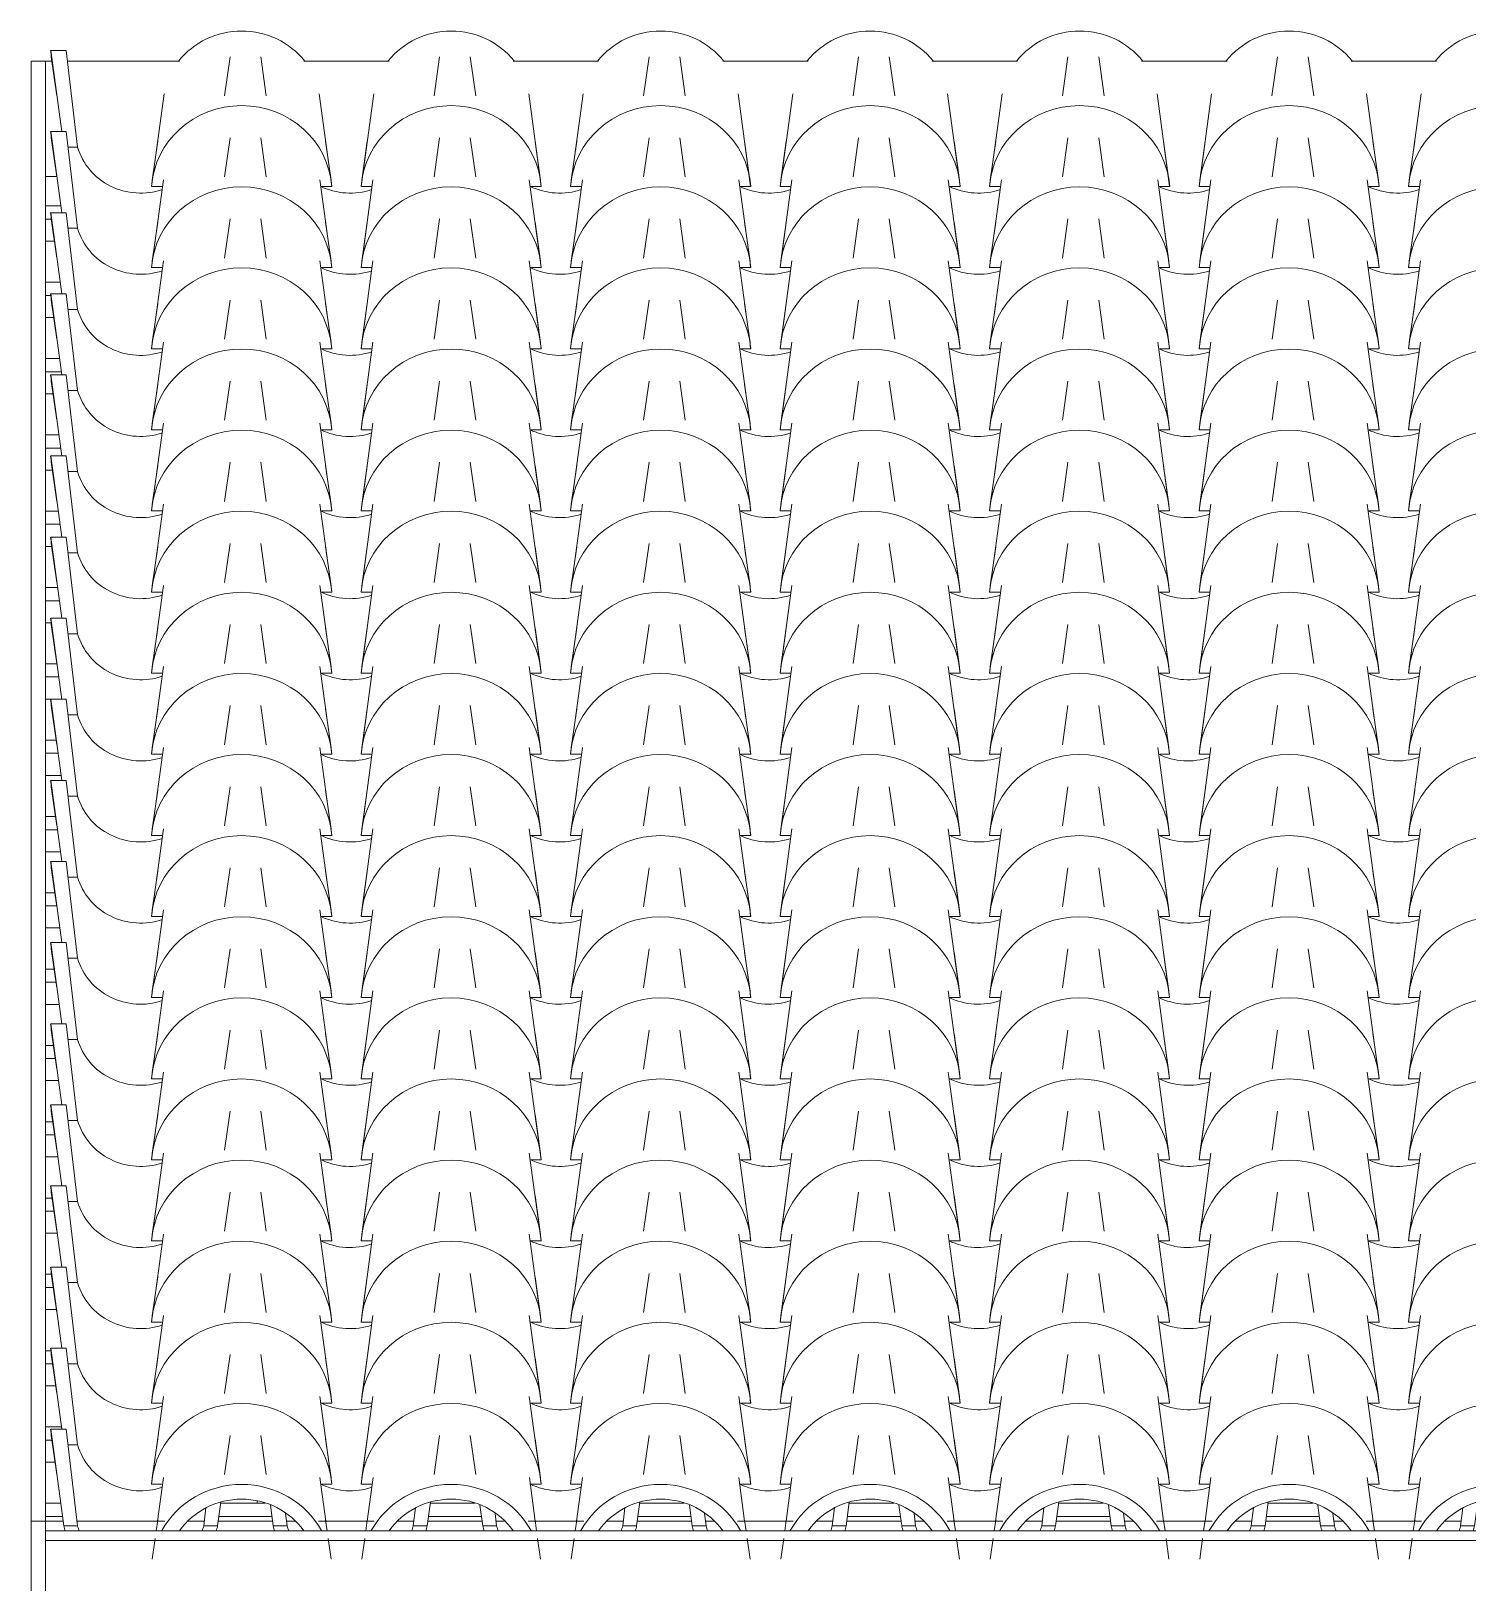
# Model space of a CAD drawing. Header units: millimetres. Extents: x -23755 to 62003, y -3000 to 6760.
# Drawn here: x 26738 to 28609, y 3703 to 5725 of the extents above; entities that cross this region are included whole.
import ezdxf

# ---------------------------------------------------------------- set-up
doc = ezdxf.new("R2010")
doc.units = ezdxf.units.MM
for name, color, linetype, lineweight in [('A-GLAZ-CURT', 52, 'Continuous', 9), ('A-GLAZ-CWMG', 51, 'Continuous', 9), ('A-ROOF-OTLN', 132, 'Continuous', 9), ('A-ROOF-PATT', 132, 'Continuous', 9)]:
    doc.layers.add(name, color=color, linetype=linetype, lineweight=lineweight)

# ---------------------------------------------------------------- blocks, each defined once
blk = doc.blocks.new('Rectangular Mullion - Ripa-V268-FACHADA FRONTAL')
at = {"layer": 'A-GLAZ-CWMG'}
for p, q in [((-8235.8, 3806.8), (-8255.4, 3806.8)), ((-7969.3, 3806.8), (-8027.4, 3806.8)), ((-7696.5, 3806.8), (-7754.6, 3806.8)), ((-7423.7, 3806.8), (-7481.7, 3806.8)), ((-7150.9, 3806.8), (-7208.9, 3806.8)), ((-6878.1, 3806.8), (-6936.1, 3806.8)), ((-6605.2, 3806.8), (-6663.3, 3806.8)), ((-8233.4, 3789.5), (-8255.4, 3789.5)), ((-7960.6, 3789.5), (-8029.7, 3789.5)), ((-7687.8, 3789.5), (-7756.9, 3789.5)), ((-7415, 3789.5), (-7484.1, 3789.5)), ((-7142.2, 3789.5), (-7211.2, 3789.5)), ((-6869.3, 3789.5), (-6938.4, 3789.5)), ((-6596.5, 3789.5), (-6665.6, 3789.5))]:
    blk.add_line(p, q, dxfattribs=at)
blk = doc.blocks.new('Rectangular Mullion - Ripa-V269-FACHADA FRONTAL')
at = {"layer": 'A-GLAZ-CWMG'}
for p, q in [((-8234.9, 3906.2), (-8255.4, 3906.2)), ((-8246.9, 3889), (-8255.4, 3889)), ((-8243, 3860.2), (-8255.4, 3860.2))]:
    blk.add_line(p, q, dxfattribs=at)
blk = doc.blocks.new('Rectangular Mullion - Ripa-V270-FACHADA FRONTAL')
at = {"layer": 'A-GLAZ-CWMG'}
for p, q in [((-8248.4, 4005.6), (-8255.4, 4005.6)), ((-8246.1, 3988.4), (-8255.4, 3988.4)), ((-8242.2, 3959.7), (-8255.4, 3959.7))]:
    blk.add_line(p, q, dxfattribs=at)
blk = doc.blocks.new('Rectangular Mullion - Ripa-V271-FACHADA FRONTAL')
at = {"layer": 'A-GLAZ-CWMG'}
for p, q in [((-8247.5, 4105.1), (-8255.4, 4105.1)), ((-8245.2, 4087.8), (-8255.4, 4087.8)), ((-8241.3, 4059.1), (-8255.4, 4059.1))]:
    blk.add_line(p, q, dxfattribs=at)
blk = doc.blocks.new('Rectangular Mullion - Ripa-V272-FACHADA FRONTAL')
at = {"layer": 'A-GLAZ-CWMG'}
for p, q in [((-8246.7, 4204.5), (-8255.4, 4204.5)), ((-8244.4, 4187.3), (-8255.4, 4187.3)), ((-8240.5, 4158.5), (-8255.4, 4158.5))]:
    blk.add_line(p, q, dxfattribs=at)
blk = doc.blocks.new('Rectangular Mullion - Ripa-V273-FACHADA FRONTAL')
at = {"layer": 'A-GLAZ-CWMG'}
for p, q in [((-8245.9, 4303.9), (-8255.4, 4303.9)), ((-8244.1, 4286.7), (-8255.4, 4286.7)), ((-8239.6, 4258), (-8255.4, 4258))]:
    blk.add_line(p, q, dxfattribs=at)
blk = doc.blocks.new('Rectangular Mullion - Ripa-V274-FACHADA FRONTAL')
at = {"layer": 'A-GLAZ-CWMG'}
for p, q in [((-8245, 4403.4), (-8255.4, 4403.4)), ((-8242.7, 4386.1), (-8255.4, 4386.1)), ((-8238.8, 4357.4), (-8255.4, 4357.4))]:
    blk.add_line(p, q, dxfattribs=at)
blk = doc.blocks.new('Rectangular Mullion - Ripa-V275-FACHADA FRONTAL')
at = {"layer": 'A-GLAZ-CWMG'}
for p, q in [((-8244.2, 4502.8), (-8255.4, 4502.8)), ((-8241.8, 4485.6), (-8255.4, 4485.6)), ((-8237.9, 4456.8), (-8255.4, 4456.8))]:
    blk.add_line(p, q, dxfattribs=at)
blk = doc.blocks.new('Rectangular Mullion - Ripa-V276-FACHADA FRONTAL')
at = {"layer": 'A-GLAZ-CWMG'}
for p, q in [((-8243.3, 4602.2), (-8255.4, 4602.2)), ((-8241, 4585), (-8255.4, 4585)), ((-8237.1, 4556.3), (-8255.4, 4556.3))]:
    blk.add_line(p, q, dxfattribs=at)
blk = doc.blocks.new('Rectangular Mullion - Ripa-V277-FACHADA FRONTAL')
at = {"layer": 'A-GLAZ-CWMG'}
for p, q in [((-8242.5, 4701.7), (-8255.4, 4701.7)), ((-8240.1, 4684.4), (-8255.4, 4684.4)), ((-8236.3, 4655.7), (-8255.4, 4655.7))]:
    blk.add_line(p, q, dxfattribs=at)
blk = doc.blocks.new('Rectangular Mullion - Ripa-V278-FACHADA FRONTAL')
at = {"layer": 'A-GLAZ-CWMG'}
for p, q in [((-8241.6, 4801.1), (-8255.4, 4801.1)), ((-8239.3, 4783.9), (-8255.4, 4783.9)), ((-8235.4, 4755.1), (-8255.4, 4755.1))]:
    blk.add_line(p, q, dxfattribs=at)
blk = doc.blocks.new('Rectangular Mullion - Ripa-V279-FACHADA FRONTAL')
at = {"layer": 'A-GLAZ-CWMG'}
for p, q in [((-8240.8, 4900.5), (-8255.4, 4900.5)), ((-8238.5, 4883.3), (-8255.4, 4883.3)), ((-8234.6, 4854.6), (-8255.4, 4854.6))]:
    blk.add_line(p, q, dxfattribs=at)
blk = doc.blocks.new('Rectangular Mullion - Ripa-V280-FACHADA FRONTAL')
at = {"layer": 'A-GLAZ-CWMG'}
for p, q in [((-8239.9, 5000), (-8255.4, 5000)), ((-8237.6, 4982.7), (-8255.4, 4982.7)), ((-8248, 4954), (-8255.4, 4954))]:
    blk.add_line(p, q, dxfattribs=at)
blk = doc.blocks.new('Rectangular Mullion - Ripa-V281-FACHADA FRONTAL')
at = {"layer": 'A-GLAZ-CWMG'}
for p, q in [((-8239.1, 5099.4), (-8255.4, 5099.4)), ((-8236.8, 5082.2), (-8255.4, 5082.2)), ((-8247.2, 5053.4), (-8255.4, 5053.4))]:
    blk.add_line(p, q, dxfattribs=at)
blk = doc.blocks.new('Rectangular Mullion - Ripa-V282-FACHADA FRONTAL')
at = {"layer": 'A-GLAZ-CWMG'}
for p, q in [((-8238.3, 5198.8), (-8255.4, 5198.8)), ((-8235.9, 5181.6), (-8255.4, 5181.6)), ((-8246.3, 5152.9), (-8255.4, 5152.9))]:
    blk.add_line(p, q, dxfattribs=at)
blk = doc.blocks.new('Rectangular Mullion - Ripa-V283-FACHADA FRONTAL')
at = {"layer": 'A-GLAZ-CWMG'}
for p, q in [((-8237.4, 5298.3), (-8255.4, 5298.3)), ((-8235.1, 5281), (-8255.4, 5281)), ((-8245.5, 5252.3), (-8255.4, 5252.3))]:
    blk.add_line(p, q, dxfattribs=at)
blk = doc.blocks.new('Rectangular Mullion - Ripa-V284-FACHADA FRONTAL')
at = {"layer": 'A-GLAZ-CWMG'}
for p, q in [((-8236.6, 5397.7), (-8255.4, 5397.7)), ((-8248.5, 5380.5), (-8255.4, 5380.5)), ((-8244.7, 5351.7), (-8255.4, 5351.7))]:
    blk.add_line(p, q, dxfattribs=at)
blk = doc.blocks.new('Rectangular Mullion - Ripa-V285-FACHADA FRONTAL')
at = {"layer": 'A-GLAZ-CWMG'}
for p, q in [((-8235.7, 5497.1), (-8255.4, 5497.1)), ((-8247.7, 5479.9), (-8255.4, 5479.9)), ((-8244.1, 5451.2), (-8255.4, 5451.2))]:
    blk.add_line(p, q, dxfattribs=at)
blk = doc.blocks.new('Rectangular Mullion - Caibro-3577386-FACHADA FRONTAL')
at = {"layer": 'A-GLAZ-CWMG'}
for p, q in [((-8255.4, 5535.5), (-8240.9, 5535.5)), ((-8205.4, 3663.5), (-8255.4, 3663.5)), ((-8205.4, 3606), (-8205.4, 3663.5)), ((-8255.4, 3606), (-8205.4, 3606))]:
    blk.add_line(p, q, dxfattribs=at)
blk = doc.blocks.new('COLONIAL BASE - COLONIAL BASE-4234113-FACHADA FRONTAL')
at = {"layer": 'A-GLAZ-CURT'}
for p, q in [((-7702.3, 3895), (-7695.2, 3844.2)), ((-7476.7, 3844.2), (-7469.5, 3895)), ((-7563.9, 3783.5), (-7556.2, 3840.3)), ((-7352.6, 3840.3), (-7345, 3783.5)), ((-7689.8, 3804.2), (-7686.1, 3777.3)), ((-7485.7, 3777.3), (-7481.5, 3808.1)), ((-7668.1, 3777.3), (-7670, 3793.5)), ((-7563.7, 3785), (-7565.7, 3770.8)), ((-7503.8, 3777.3), (-7500.9, 3800.8)), ((-7343.2, 3770.8), (-7345.2, 3785)), ((-7686.1, 3777.3), (-7668.1, 3777.3)), ((-7567, 3761.1), (-7570.8, 3734.2)), ((-7503.8, 3777.3), (-7485.7, 3777.3)), ((-7338, 3734.2), (-7341.8, 3761.1))]:
    blk.add_line(p, q, dxfattribs=at)
for centre, major_axis, start_param, end_param in [((-7454.4, 3718.8), (117.5, 0), 0.484254, 2.657338), ((-7454.4, 3718.8), (97.5, 0), 0.592752, 2.548841), ((-7585.9, 3799.1), (102.8, 0), 3.36491, 3.43477), ((-7585.9, 3799.1), (85.3, 0), 3.411763, 3.497793), ((-7585.9, 3799.1), (85.3, 0), 5.926985, 6.013015), ((-7585.9, 3799.1), (102.8, 0), 5.990008, 6.059868)]:
    blk.add_ellipse(centre, major_axis=major_axis, ratio=0.957826, start_param=start_param, end_param=end_param, dxfattribs=at)
blk = doc.blocks.new('COLONIAL BASE - COLONIAL BASE-V311-FACHADA FRONTAL')
at = {"layer": 'A-GLAZ-CURT'}
for p, q in [((-7156.7, 4000.7), (-7149.6, 3949.8)), ((-6931, 3949.8), (-6923.9, 4000.7)), ((-7026, 3831.6), (-7010.6, 3946)), ((-6807, 3946), (-6791.5, 3831.6)), ((-7018, 3890.7), (-7025.2, 3839.9)), ((-6792.4, 3839.9), (-6799.5, 3890.7)), ((-7011.7, 3831.6), (-7026, 3831.6)), ((-6791.5, 3831.6), (-6805.8, 3831.6))]:
    blk.add_line(p, q, dxfattribs=at)
for centre, major_axis, start_param, end_param in [((-6908.8, 3824.4), (117.5, 0), 0.063873, 3.077719), ((-7040.3, 3904.7), (85.3, 0), 4.242096, 5.050923)]:
    blk.add_ellipse(centre, major_axis=major_axis, ratio=0.957826, start_param=start_param, end_param=end_param, dxfattribs=at)
blk = doc.blocks.new('COLONIAL BASE - COLONIAL BASE-V312-FACHADA FRONTAL')
at = {"layer": 'A-GLAZ-CURT'}
for p, q in [((-6611, 4000.7), (-6603.9, 3949.8)), ((-6385.4, 3949.8), (-6378.3, 4000.7)), ((-6480.4, 3831.6), (-6464.9, 3946)), ((-6261.3, 3945.8), (-6245.9, 3831.6)), ((-6472.4, 3890.7), (-6479.5, 3839.9)), ((-6246.7, 3839.9), (-6253.9, 3890.7)), ((-6466.1, 3831.6), (-6480.4, 3831.6)), ((-6245.9, 3831.6), (-6260.2, 3831.6))]:
    blk.add_line(p, q, dxfattribs=at)
for centre, major_axis, start_param, end_param in [((-6363.1, 3824.4), (117.5, 0), 0.063873, 3.077719), ((-6494.6, 3904.7), (85.3, 0), 4.242096, 5.050923)]:
    blk.add_ellipse(centre, major_axis=major_axis, ratio=0.957826, start_param=start_param, end_param=end_param, dxfattribs=at)
blk = doc.blocks.new('COLONIAL BASE - COLONIAL BASE-V313-FACHADA FRONTAL')
at = {"layer": 'A-GLAZ-CURT'}
for p, q in [((-6611, 3895), (-6603.9, 3844.2)), ((-6385.4, 3844.2), (-6378.3, 3895)), ((-6472.6, 3783.5), (-6464.9, 3840.3)), ((-6261.3, 3840.2), (-6253.7, 3783.5)), ((-6598.5, 3804.2), (-6594.9, 3777.3)), ((-6394.4, 3777.3), (-6390.3, 3808.1)), ((-6576.8, 3777.3), (-6578.8, 3793.5)), ((-6472.4, 3785), (-6474.4, 3770.8)), ((-6412.5, 3777.3), (-6409.7, 3800.8)), ((-6251.9, 3770.8), (-6253.9, 3785)), ((-6594.9, 3777.3), (-6576.8, 3777.3)), ((-6475.8, 3761.1), (-6479.5, 3734.2)), ((-6412.5, 3777.3), (-6394.4, 3777.3)), ((-6246.7, 3734.2), (-6250.5, 3761.1))]:
    blk.add_line(p, q, dxfattribs=at)
for centre, major_axis, start_param, end_param in [((-6363.1, 3718.8), (117.5, 0), 0.484254, 2.657338), ((-6363.1, 3718.8), (97.5, 0), 0.592752, 2.548841), ((-6494.6, 3799.1), (102.8, 0), 3.36491, 3.43477), ((-6494.6, 3799.1), (85.3, 0), 3.411763, 3.497793), ((-6494.6, 3799.1), (85.3, 0), 5.926985, 6.013015), ((-6494.6, 3799.1), (102.8, 0), 5.990008, 6.059868)]:
    blk.add_ellipse(centre, major_axis=major_axis, ratio=0.957826, start_param=start_param, end_param=end_param, dxfattribs=at)
blk = doc.blocks.new('COLONIAL BASE - COLONIAL BASE-V315-FACHADA FRONTAL')
at = {"layer": 'A-GLAZ-CURT'}
for p, q in [((-7975.1, 5691.3), (-7968, 5640.5)), ((-7749.5, 5640.5), (-7742.4, 5691.3)), ((-7844.5, 5522.3), (-7828.1, 5643.1)), ((-7626.3, 5643.1), (-7610, 5522.3)), ((-7836.5, 5581.4), (-7843.6, 5530.5)), ((-7610.9, 5530.5), (-7618, 5581.4)), ((-7830.2, 5522.3), (-7844.5, 5522.3)), ((-7610, 5522.3), (-7624.3, 5522.3))]:
    blk.add_line(p, q, dxfattribs=at)
for centre, major_axis, start_param, end_param in [((-7727.2, 5626.4), (102.8, 0), 0.648016, 2.493576), ((-7727.2, 5515.1), (117.5, 0), 0.063873, 3.077719), ((-7858.8, 5595.4), (85.3, 0), 4.242096, 5.050923)]:
    blk.add_ellipse(centre, major_axis=major_axis, ratio=0.957826, start_param=start_param, end_param=end_param, dxfattribs=at)
blk = doc.blocks.new('COLONIAL BASE - COLONIAL BASE-V320-FACHADA FRONTAL')
at = {"layer": 'A-GLAZ-CURT'}
for p, q in [((-8228.8, 3903.2), (-8248.8, 3903.2)), ((-8248.8, 3903.2), (-8231.8, 3777.3)), ((-8213.7, 3777.3), (-8228.8, 3903.2)), ((-8248, 3895), (-8240.8, 3844.2)), ((-8022.3, 3844.2), (-8015.2, 3895)), ((-8109.5, 3783.5), (-8101.8, 3840.3)), ((-7898.3, 3840.3), (-7890.6, 3783.5)), ((-8031.4, 3777.3), (-8027.2, 3808.1)), ((-8109.3, 3785), (-8111.3, 3770.8)), ((-8049.4, 3777.3), (-8046.6, 3800.8)), ((-7888.8, 3770.8), (-7890.8, 3785)), ((-8231.8, 3777.3), (-8213.7, 3777.3)), ((-8112.7, 3761.1), (-8116.5, 3734.2)), ((-8049.4, 3777.3), (-8031.4, 3777.3)), ((-7883.7, 3734.2), (-7887.4, 3761.1))]:
    blk.add_line(p, q, dxfattribs=at)
for centre, major_axis, start_param, end_param in [((-8131.6, 3910.4), (117.5, 0), 3.205466, 3.30048), ((-8000.1, 3718.8), (117.5, 0), 0.484254, 2.657338), ((-8000.1, 3718.8), (97.5, 0), 0.592752, 2.548841), ((-8131.6, 3799.1), (102.8, 0), 3.36491, 3.43477), ((-8131.6, 3799.1), (85.3, 0), 3.411763, 3.497793), ((-8131.6, 3799.1), (85.3, 0), 5.926985, 6.013015), ((-8131.6, 3799.1), (102.8, 0), 5.990008, 6.059868)]:
    blk.add_ellipse(centre, major_axis=major_axis, ratio=0.957826, start_param=start_param, end_param=end_param, dxfattribs=at)
blk = doc.blocks.new('COLONIAL BASE - COLONIAL BASE-V321-FACHADA FRONTAL')
at = {"layer": 'A-GLAZ-CURT'}
for p, q in [((-8228.8, 4008.9), (-8248.8, 4008.9)), ((-8248.8, 4008.9), (-8234.5, 3903.2)), ((-8213.7, 3882.9), (-8228.8, 4008.9)), ((-8248, 4000.7), (-8240.8, 3949.8)), ((-8022.3, 3949.8), (-8015.2, 4000.7)), ((-8117.3, 3831.6), (-8101.8, 3946)), ((-7898.3, 3946), (-7882.8, 3831.6)), ((-8225.5, 3882.9), (-8213.7, 3882.9)), ((-8109.3, 3890.7), (-8116.5, 3839.9)), ((-7883.7, 3839.9), (-7890.8, 3890.7)), ((-8103, 3831.6), (-8117.3, 3831.6)), ((-7882.8, 3831.6), (-7897.1, 3831.6))]:
    blk.add_line(p, q, dxfattribs=at)
for centre, major_axis, start_param, end_param in [((-8131.6, 4016.1), (117.5, 0), 3.205466, 3.30048), ((-8000.1, 3824.4), (117.5, 0), 0.063873, 3.077719), ((-8131.6, 3904.7), (85.3, 0), 3.411763, 5.050923)]:
    blk.add_ellipse(centre, major_axis=major_axis, ratio=0.957826, start_param=start_param, end_param=end_param, dxfattribs=at)
blk = doc.blocks.new('COLONIAL BASE - COLONIAL BASE-V324-FACHADA FRONTAL')
at = {"layer": 'A-GLAZ-CURT'}
for p, q in [((-8228.8, 5699.6), (-8248.8, 5699.6)), ((-8248.8, 5699.6), (-8234.5, 5593.9)), ((-8248, 5691.3), (-8240.8, 5640.5)), ((-8213.7, 5573.6), (-8228.8, 5699.6)), ((-8022.3, 5640.5), (-8015.2, 5691.3)), ((-8117.3, 5522.3), (-8101, 5643.1)), ((-7899.2, 5643.1), (-7882.8, 5522.3)), ((-8109.3, 5581.4), (-8116.5, 5530.5)), ((-7883.7, 5530.5), (-7890.8, 5581.4)), ((-8225.5, 5573.6), (-8213.7, 5573.6)), ((-8103, 5522.3), (-8117.3, 5522.3)), ((-7882.8, 5522.3), (-7897.1, 5522.3))]:
    blk.add_line(p, q, dxfattribs=at)
for centre, major_axis, start_param, end_param in [((-8000.1, 5626.4), (102.8, 0), 0.648016, 2.493576), ((-8131.6, 5706.7), (117.5, 0), 3.205466, 3.30048), ((-8000.1, 5515.1), (117.5, 0), 0.063873, 3.077719), ((-8131.6, 5595.4), (85.3, 0), 3.411763, 5.050923)]:
    blk.add_ellipse(centre, major_axis=major_axis, ratio=0.957826, start_param=start_param, end_param=end_param, dxfattribs=at)

msp = doc.modelspace()

# ---------------------------------------------------------------- hatches: boundary and pattern name
at = {"layer": 'A-ROOF-PATT'}
h = msp.add_hatch(dxfattribs=at)
h.set_pattern_fill('FP_43', color=256, style=0, pattern_type=2)
h.set_pattern_definition([(90, (35012.05, 1218.73), (-70, 4e-15), [])])
h.paths.add_polyline_path([(31454.404, 3606.037), (31463.334, 3606.037), (31463.334, 3663.61), (30925.001, 3663.507), (30925.001, 3606.037), (31409.342, 3606.037)])
h.paths.add_polyline_path([(26806.667, 3606.037), (27345.001, 3606.037), (27345.001, 3663.61), (26806.667, 3663.507)])
h.paths.add_polyline_path([(37346.667, 3606.037), (37346.667, 3663.61), (36808.334, 3663.507), (36808.334, 3606.037), (37312.432, 3606.037)])
h.paths.add_polyline_path([(36591.444, 3606.037), (36758.334, 3606.037), (36758.334, 3663.61), (36220.001, 3663.507), (36220.001, 3606.037), (36411.197, 3606.037)])
h.paths.add_polyline_path([(27395.001, 3606.037), (27933.334, 3606.037), (27933.334, 3663.61), (27395.001, 3663.507)])
h.paths.add_polyline_path([(36050.703, 3606.037), (36170.001, 3606.037), (36170.001, 3663.61), (35631.667, 3663.507), (35631.667, 3606.037), (35870.456, 3606.037)])
h.paths.add_polyline_path([(27983.334, 3606.037), (28521.667, 3606.037), (28521.667, 3663.61), (27983.334, 3663.507), (27983.334, 3610.243)])
h.paths.add_polyline_path([(35509.962, 3606.037), (35581.667, 3606.037), (35581.667, 3663.61), (35043.334, 3663.507), (35043.334, 3606.037), (35329.715, 3606.037)])
h.paths.add_polyline_path([(31513.334, 3606.037), (32051.667, 3606.037), (32051.667, 3663.61), (31513.334, 3663.507), (31513.334, 3610.243)])
h.paths.add_polyline_path([(34993.334, 3606.037), (34993.334, 3663.61), (34455.001, 3663.507), (34455.001, 3606.037), (34969.221, 3606.037)])
h.paths.add_polyline_path([(30875.001, 3606.037), (30875.001, 3663.61), (30336.667, 3663.507), (30336.667, 3606.037), (30868.601, 3606.037)])
h.paths.add_polyline_path([(28571.667, 3606.037), (29110.001, 3606.037), (29110.001, 3663.61), (28571.667, 3663.507), (28571.667, 3610.243)])
h.paths.add_polyline_path([(34405.001, 3606.037), (34405.001, 3663.61), (33866.667, 3663.507), (33866.667, 3606.037), (34383.418, 3606.037)])
h.paths.add_polyline_path([(29160.001, 3606.037), (29698.334, 3606.037), (29698.334, 3663.61), (29160.001, 3663.507), (29160.001, 3610.243)])
h.paths.add_polyline_path([(33816.667, 3606.037), (33816.667, 3663.61), (33278.334, 3663.507), (33278.334, 3606.037), (33797.615, 3606.037)])
h.paths.add_polyline_path([(32101.667, 3606.037), (32640.001, 3606.037), (32640.001, 3663.61), (32101.667, 3663.507), (32101.667, 3610.243)])
h.paths.add_polyline_path([(33228.334, 3606.037), (33228.334, 3663.61), (32690.001, 3663.507), (32690.001, 3606.037), (33211.812, 3606.037)])
h.paths.add_polyline_path([(29748.334, 3606.037), (30286.667, 3606.037), (30286.667, 3663.61), (29748.334, 3663.507), (29748.334, 3610.243)])
h.paths.add_polyline_path([(27315.534, 3806.761), (27308.722, 3809.291), (27284.802, 3812.158), (27260.778, 3809.279), (27257.678, 3808.115), (27258.033, 3806.761), (27314.004, 3806.761)])
h.paths.add_polyline_path([(26984.674, 3806.761), (27041.183, 3807.336), (27036.006, 3809.279), (27011.982, 3812.158), (26987.958, 3809.279), (26984.857, 3808.115)])

# ---------------------------------------------------------------- linework, layer by layer
at = {"layer": 'A-ROOF-OTLN'}
for p, q in [((26737.667, 5685.522), (26765.116, 5685.522)), ((26737.667, 5685.522), (26737.667, 3522.515)), ((26756.667, 3522.515), (26756.667, 5685.522)), ((26786.134, 5685.522), (26931.17, 5685.522)), ((27092.794, 5685.522), (27203.99, 5685.522)), ((27365.614, 5685.522), (27476.811, 5685.522)), ((27638.435, 5685.522), (27749.631, 5685.522)), ((27911.255, 5685.522), (28022.452, 5685.522)), ((28184.076, 5685.522), (28295.272, 5685.522)), ((28456.896, 5685.522), (28568.093, 5685.522)), ((26779.424, 3783.522), (26737.667, 3783.522)), ((26911.806, 3783.522), (26798.271, 3783.522)), ((26962.699, 3783.522), (26942.427, 3783.522)), ((27052.245, 3783.522), (26981.527, 3783.522)), ((27081.536, 3783.522), (27071.092, 3783.522)), ((27184.626, 3783.522), (27112.173, 3783.522)), ((27235.52, 3783.522), (27215.248, 3783.522)), ((27325.065, 3783.522), (27254.348, 3783.522)), ((27353.784, 3783.522), (27343.912, 3783.522)), ((27457.447, 3783.522), (27384.994, 3783.522)), ((27508.34, 3783.522), (27488.068, 3783.522)), ((27597.886, 3783.522), (27527.168, 3783.522)), ((27627.177, 3783.522), (27616.733, 3783.522)), ((27730.267, 3783.522), (27657.814, 3783.522)), ((27781.161, 3783.522), (27760.889, 3783.522)), ((27870.706, 3783.522), (27799.989, 3783.522)), ((27899.998, 3783.522), (27889.553, 3783.522)), ((28003.088, 3783.522), (27930.635, 3783.522)), ((28053.981, 3783.522), (28033.709, 3783.522)), ((28143.527, 3783.522), (28072.809, 3783.522)), ((28172.818, 3783.522), (28162.374, 3783.522)), ((28275.908, 3783.522), (28203.456, 3783.522)), ((28326.802, 3783.522), (28306.53, 3783.522)), ((28416.347, 3783.522), (28345.63, 3783.522)), ((28445.639, 3783.522), (28435.266, 3783.522)), ((28548.729, 3783.522), (28476.276, 3783.522)), ((28599.622, 3783.522), (28579.35, 3783.522)), ((37396.667, 3770.822), (26756.667, 3770.822)), ((37396.667, 3758.122), (26756.667, 3758.122))]:
    msp.add_line(p, q, dxfattribs=at)

# ---------------------------------------------------------------- block references
at = {"layer": 'A-GLAZ-CURT'}
for name, p in [('COLONIAL BASE - COLONIAL BASE-V324-FACHADA FRONTAL', (35012.047, 0)), ('COLONIAL BASE - COLONIAL BASE-V315-FACHADA FRONTAL', (35012.047, 0)), ('COLONIAL BASE - COLONIAL BASE-V315-FACHADA FRONTAL', (35284.868, 0)), ('COLONIAL BASE - COLONIAL BASE-V315-FACHADA FRONTAL', (35557.688, 0)), ('COLONIAL BASE - COLONIAL BASE-V315-FACHADA FRONTAL', (35830.509, 0)), ('COLONIAL BASE - COLONIAL BASE-V315-FACHADA FRONTAL', (36103.329, 0)), ('COLONIAL BASE - COLONIAL BASE-V315-FACHADA FRONTAL', (36376.15, 0)), ('COLONIAL BASE - COLONIAL BASE-V321-FACHADA FRONTAL', (35012.047, 1585)), ('COLONIAL BASE - COLONIAL BASE-V311-FACHADA FRONTAL', (34193.586, 1585)), ('COLONIAL BASE - COLONIAL BASE-V311-FACHADA FRONTAL', (34466.406, 1585)), ('COLONIAL BASE - COLONIAL BASE-V311-FACHADA FRONTAL', (34739.227, 1585)), ('COLONIAL BASE - COLONIAL BASE-V311-FACHADA FRONTAL', (35012.047, 1585)), ('COLONIAL BASE - COLONIAL BASE-V311-FACHADA FRONTAL', (35284.868, 1585)), ('COLONIAL BASE - COLONIAL BASE-V312-FACHADA FRONTAL', (35012.047, 1585)), ('COLONIAL BASE - COLONIAL BASE-V321-FACHADA FRONTAL', (35012.047, 1479.333)), ('COLONIAL BASE - COLONIAL BASE-V311-FACHADA FRONTAL', (34193.586, 1479.333)), ('COLONIAL BASE - COLONIAL BASE-V311-FACHADA FRONTAL', (34466.406, 1479.333)), ('COLONIAL BASE - COLONIAL BASE-V311-FACHADA FRONTAL', (34739.227, 1479.333)), ('COLONIAL BASE - COLONIAL BASE-V311-FACHADA FRONTAL', (35012.047, 1479.333)), ('COLONIAL BASE - COLONIAL BASE-V311-FACHADA FRONTAL', (35284.868, 1479.333)), ('COLONIAL BASE - COLONIAL BASE-V312-FACHADA FRONTAL', (35012.047, 1479.333)), ('COLONIAL BASE - COLONIAL BASE-V321-FACHADA FRONTAL', (35012.047, 1373.667)), ('COLONIAL BASE - COLONIAL BASE-V311-FACHADA FRONTAL', (34193.586, 1373.667)), ('COLONIAL BASE - COLONIAL BASE-V311-FACHADA FRONTAL', (34466.406, 1373.667)), ('COLONIAL BASE - COLONIAL BASE-V311-FACHADA FRONTAL', (34739.227, 1373.667)), ('COLONIAL BASE - COLONIAL BASE-V311-FACHADA FRONTAL', (35012.047, 1373.667)), ('COLONIAL BASE - COLONIAL BASE-V311-FACHADA FRONTAL', (35284.868, 1373.667)), ('COLONIAL BASE - COLONIAL BASE-V312-FACHADA FRONTAL', (35012.047, 1373.667)), ('COLONIAL BASE - COLONIAL BASE-V321-FACHADA FRONTAL', (35012.047, 1268)), ('COLONIAL BASE - COLONIAL BASE-V311-FACHADA FRONTAL', (34193.586, 1268)), ('COLONIAL BASE - COLONIAL BASE-V311-FACHADA FRONTAL', (34466.406, 1268)), ('COLONIAL BASE - COLONIAL BASE-V311-FACHADA FRONTAL', (34739.227, 1268)), ('COLONIAL BASE - COLONIAL BASE-V311-FACHADA FRONTAL', (35012.047, 1268)), ('COLONIAL BASE - COLONIAL BASE-V311-FACHADA FRONTAL', (35284.868, 1268)), ('COLONIAL BASE - COLONIAL BASE-V312-FACHADA FRONTAL', (35012.047, 1268)), ('COLONIAL BASE - COLONIAL BASE-V321-FACHADA FRONTAL', (35012.047, 1162.333)), ('COLONIAL BASE - COLONIAL BASE-V311-FACHADA FRONTAL', (34193.586, 1162.333)), ('COLONIAL BASE - COLONIAL BASE-V311-FACHADA FRONTAL', (34466.406, 1162.333)), ('COLONIAL BASE - COLONIAL BASE-V311-FACHADA FRONTAL', (34739.227, 1162.333)), ('COLONIAL BASE - COLONIAL BASE-V311-FACHADA FRONTAL', (35012.047, 1162.333)), ('COLONIAL BASE - COLONIAL BASE-V311-FACHADA FRONTAL', (35284.868, 1162.333)), ('COLONIAL BASE - COLONIAL BASE-V312-FACHADA FRONTAL', (35012.047, 1162.333)), ('COLONIAL BASE - COLONIAL BASE-V321-FACHADA FRONTAL', (35012.047, 1056.667)), ('COLONIAL BASE - COLONIAL BASE-V311-FACHADA FRONTAL', (34193.586, 1056.667)), ('COLONIAL BASE - COLONIAL BASE-V311-FACHADA FRONTAL', (34466.406, 1056.667)), ('COLONIAL BASE - COLONIAL BASE-V311-FACHADA FRONTAL', (34739.227, 1056.667)), ('COLONIAL BASE - COLONIAL BASE-V311-FACHADA FRONTAL', (35012.047, 1056.667)), ('COLONIAL BASE - COLONIAL BASE-V311-FACHADA FRONTAL', (35284.868, 1056.667)), ('COLONIAL BASE - COLONIAL BASE-V312-FACHADA FRONTAL', (35012.047, 1056.667)), ('COLONIAL BASE - COLONIAL BASE-V321-FACHADA FRONTAL', (35012.047, 951)), ('COLONIAL BASE - COLONIAL BASE-V311-FACHADA FRONTAL', (34193.586, 951)), ('COLONIAL BASE - COLONIAL BASE-V311-FACHADA FRONTAL', (34466.406, 951)), ('COLONIAL BASE - COLONIAL BASE-V311-FACHADA FRONTAL', (34739.227, 951)), ('COLONIAL BASE - COLONIAL BASE-V311-FACHADA FRONTAL', (35012.047, 951)), ('COLONIAL BASE - COLONIAL BASE-V311-FACHADA FRONTAL', (35284.868, 951)), ('COLONIAL BASE - COLONIAL BASE-V312-FACHADA FRONTAL', (35012.047, 951)), ('COLONIAL BASE - COLONIAL BASE-V321-FACHADA FRONTAL', (35012.047, 845.333)), ('COLONIAL BASE - COLONIAL BASE-V311-FACHADA FRONTAL', (34193.586, 845.333)), ('COLONIAL BASE - COLONIAL BASE-V311-FACHADA FRONTAL', (34466.406, 845.333)), ('COLONIAL BASE - COLONIAL BASE-V311-FACHADA FRONTAL', (34739.227, 845.333)), ('COLONIAL BASE - COLONIAL BASE-V311-FACHADA FRONTAL', (35012.047, 845.333)), ('COLONIAL BASE - COLONIAL BASE-V311-FACHADA FRONTAL', (35284.868, 845.333)), ('COLONIAL BASE - COLONIAL BASE-V312-FACHADA FRONTAL', (35012.047, 845.333)), ('COLONIAL BASE - COLONIAL BASE-V321-FACHADA FRONTAL', (35012.047, 739.667)), ('COLONIAL BASE - COLONIAL BASE-V311-FACHADA FRONTAL', (34193.586, 739.667)), ('COLONIAL BASE - COLONIAL BASE-V311-FACHADA FRONTAL', (34466.406, 739.667)), ('COLONIAL BASE - COLONIAL BASE-V311-FACHADA FRONTAL', (34739.227, 739.667)), ('COLONIAL BASE - COLONIAL BASE-V311-FACHADA FRONTAL', (35012.047, 739.667)), ('COLONIAL BASE - COLONIAL BASE-V311-FACHADA FRONTAL', (35284.868, 739.667)), ('COLONIAL BASE - COLONIAL BASE-V312-FACHADA FRONTAL', (35012.047, 739.667)), ('COLONIAL BASE - COLONIAL BASE-V321-FACHADA FRONTAL', (35012.047, 634)), ('COLONIAL BASE - COLONIAL BASE-V311-FACHADA FRONTAL', (34193.586, 634)), ('COLONIAL BASE - COLONIAL BASE-V311-FACHADA FRONTAL', (34466.406, 634)), ('COLONIAL BASE - COLONIAL BASE-V311-FACHADA FRONTAL', (34739.227, 634)), ('COLONIAL BASE - COLONIAL BASE-V311-FACHADA FRONTAL', (35012.047, 634)), ('COLONIAL BASE - COLONIAL BASE-V311-FACHADA FRONTAL', (35284.868, 634)), ('COLONIAL BASE - COLONIAL BASE-V312-FACHADA FRONTAL', (35012.047, 634)), ('COLONIAL BASE - COLONIAL BASE-V321-FACHADA FRONTAL', (35012.047, 528.333)), ('COLONIAL BASE - COLONIAL BASE-V311-FACHADA FRONTAL', (34193.586, 528.333)), ('COLONIAL BASE - COLONIAL BASE-V311-FACHADA FRONTAL', (34466.406, 528.333)), ('COLONIAL BASE - COLONIAL BASE-V311-FACHADA FRONTAL', (34739.227, 528.333)), ('COLONIAL BASE - COLONIAL BASE-V311-FACHADA FRONTAL', (35012.047, 528.333)), ('COLONIAL BASE - COLONIAL BASE-V311-FACHADA FRONTAL', (35284.868, 528.333)), ('COLONIAL BASE - COLONIAL BASE-V312-FACHADA FRONTAL', (35012.047, 528.333)), ('COLONIAL BASE - COLONIAL BASE-V321-FACHADA FRONTAL', (35012.047, 422.667)), ('COLONIAL BASE - COLONIAL BASE-V311-FACHADA FRONTAL', (34193.586, 422.667)), ('COLONIAL BASE - COLONIAL BASE-V311-FACHADA FRONTAL', (34466.406, 422.667)), ('COLONIAL BASE - COLONIAL BASE-V311-FACHADA FRONTAL', (34739.227, 422.667)), ('COLONIAL BASE - COLONIAL BASE-V311-FACHADA FRONTAL', (35012.047, 422.667)), ('COLONIAL BASE - COLONIAL BASE-V311-FACHADA FRONTAL', (35284.868, 422.667)), ('COLONIAL BASE - COLONIAL BASE-V312-FACHADA FRONTAL', (35012.047, 422.667)), ('COLONIAL BASE - COLONIAL BASE-V321-FACHADA FRONTAL', (35012.047, 317)), ('COLONIAL BASE - COLONIAL BASE-V311-FACHADA FRONTAL', (34193.586, 317)), ('COLONIAL BASE - COLONIAL BASE-V311-FACHADA FRONTAL', (34466.406, 317)), ('COLONIAL BASE - COLONIAL BASE-V311-FACHADA FRONTAL', (34739.227, 317)), ('COLONIAL BASE - COLONIAL BASE-V311-FACHADA FRONTAL', (35012.047, 317)), ('COLONIAL BASE - COLONIAL BASE-V311-FACHADA FRONTAL', (35284.868, 317)), ('COLONIAL BASE - COLONIAL BASE-V312-FACHADA FRONTAL', (35012.047, 317)), ('COLONIAL BASE - COLONIAL BASE-V321-FACHADA FRONTAL', (35012.047, 211.333)), ('COLONIAL BASE - COLONIAL BASE-V311-FACHADA FRONTAL', (34193.586, 211.333)), ('COLONIAL BASE - COLONIAL BASE-V311-FACHADA FRONTAL', (34466.406, 211.333)), ('COLONIAL BASE - COLONIAL BASE-V311-FACHADA FRONTAL', (34739.227, 211.333)), ('COLONIAL BASE - COLONIAL BASE-V311-FACHADA FRONTAL', (35012.047, 211.333)), ('COLONIAL BASE - COLONIAL BASE-V311-FACHADA FRONTAL', (35284.868, 211.333)), ('COLONIAL BASE - COLONIAL BASE-V312-FACHADA FRONTAL', (35012.047, 211.333)), ('COLONIAL BASE - COLONIAL BASE-V321-FACHADA FRONTAL', (35012.047, 105.667)), ('COLONIAL BASE - COLONIAL BASE-V311-FACHADA FRONTAL', (34193.586, 105.667)), ('COLONIAL BASE - COLONIAL BASE-V311-FACHADA FRONTAL', (34466.406, 105.667)), ('COLONIAL BASE - COLONIAL BASE-V311-FACHADA FRONTAL', (34739.227, 105.667)), ('COLONIAL BASE - COLONIAL BASE-V311-FACHADA FRONTAL', (35012.047, 105.667)), ('COLONIAL BASE - COLONIAL BASE-V311-FACHADA FRONTAL', (35284.868, 105.667)), ('COLONIAL BASE - COLONIAL BASE-V312-FACHADA FRONTAL', (35012.047, 105.667)), ('COLONIAL BASE - COLONIAL BASE-V321-FACHADA FRONTAL', (35012.047, 0)), ('COLONIAL BASE - COLONIAL BASE-V311-FACHADA FRONTAL', (34193.586, 0)), ('COLONIAL BASE - COLONIAL BASE-V311-FACHADA FRONTAL', (34466.406, 0)), ('COLONIAL BASE - COLONIAL BASE-V311-FACHADA FRONTAL', (34739.227, 0)), ('COLONIAL BASE - COLONIAL BASE-V311-FACHADA FRONTAL', (35012.047, 0)), ('COLONIAL BASE - COLONIAL BASE-V311-FACHADA FRONTAL', (35284.868, 0)), ('COLONIAL BASE - COLONIAL BASE-V312-FACHADA FRONTAL', (35012.047, 0)), ('COLONIAL BASE - COLONIAL BASE-V320-FACHADA FRONTAL', (35012.047, 0)), ('COLONIAL BASE - COLONIAL BASE-4234113-FACHADA FRONTAL', (34739.227, 0)), ('COLONIAL BASE - COLONIAL BASE-4234113-FACHADA FRONTAL', (35012.047, 0)), ('COLONIAL BASE - COLONIAL BASE-4234113-FACHADA FRONTAL', (35284.868, 0)), ('COLONIAL BASE - COLONIAL BASE-4234113-FACHADA FRONTAL', (35557.688, 0)), ('COLONIAL BASE - COLONIAL BASE-4234113-FACHADA FRONTAL', (35830.509, 0)), ('COLONIAL BASE - COLONIAL BASE-V313-FACHADA FRONTAL', (35012.047, 0))]:
    msp.add_blockref(name, p, dxfattribs=at)
at = {"layer": 'A-GLAZ-CWMG'}
for name in ['Rectangular Mullion - Caibro-3577386-FACHADA FRONTAL', 'Rectangular Mullion - Ripa-V285-FACHADA FRONTAL', 'Rectangular Mullion - Ripa-V284-FACHADA FRONTAL', 'Rectangular Mullion - Ripa-V283-FACHADA FRONTAL', 'Rectangular Mullion - Ripa-V282-FACHADA FRONTAL', 'Rectangular Mullion - Ripa-V281-FACHADA FRONTAL', 'Rectangular Mullion - Ripa-V280-FACHADA FRONTAL', 'Rectangular Mullion - Ripa-V279-FACHADA FRONTAL', 'Rectangular Mullion - Ripa-V278-FACHADA FRONTAL', 'Rectangular Mullion - Ripa-V277-FACHADA FRONTAL', 'Rectangular Mullion - Ripa-V276-FACHADA FRONTAL', 'Rectangular Mullion - Ripa-V275-FACHADA FRONTAL', 'Rectangular Mullion - Ripa-V274-FACHADA FRONTAL', 'Rectangular Mullion - Ripa-V273-FACHADA FRONTAL', 'Rectangular Mullion - Ripa-V272-FACHADA FRONTAL', 'Rectangular Mullion - Ripa-V271-FACHADA FRONTAL', 'Rectangular Mullion - Ripa-V270-FACHADA FRONTAL', 'Rectangular Mullion - Ripa-V269-FACHADA FRONTAL', 'Rectangular Mullion - Ripa-V268-FACHADA FRONTAL']:
    msp.add_blockref(name, (35012.047, 0), dxfattribs=at)

doc.saveas('drawing.dxf')
